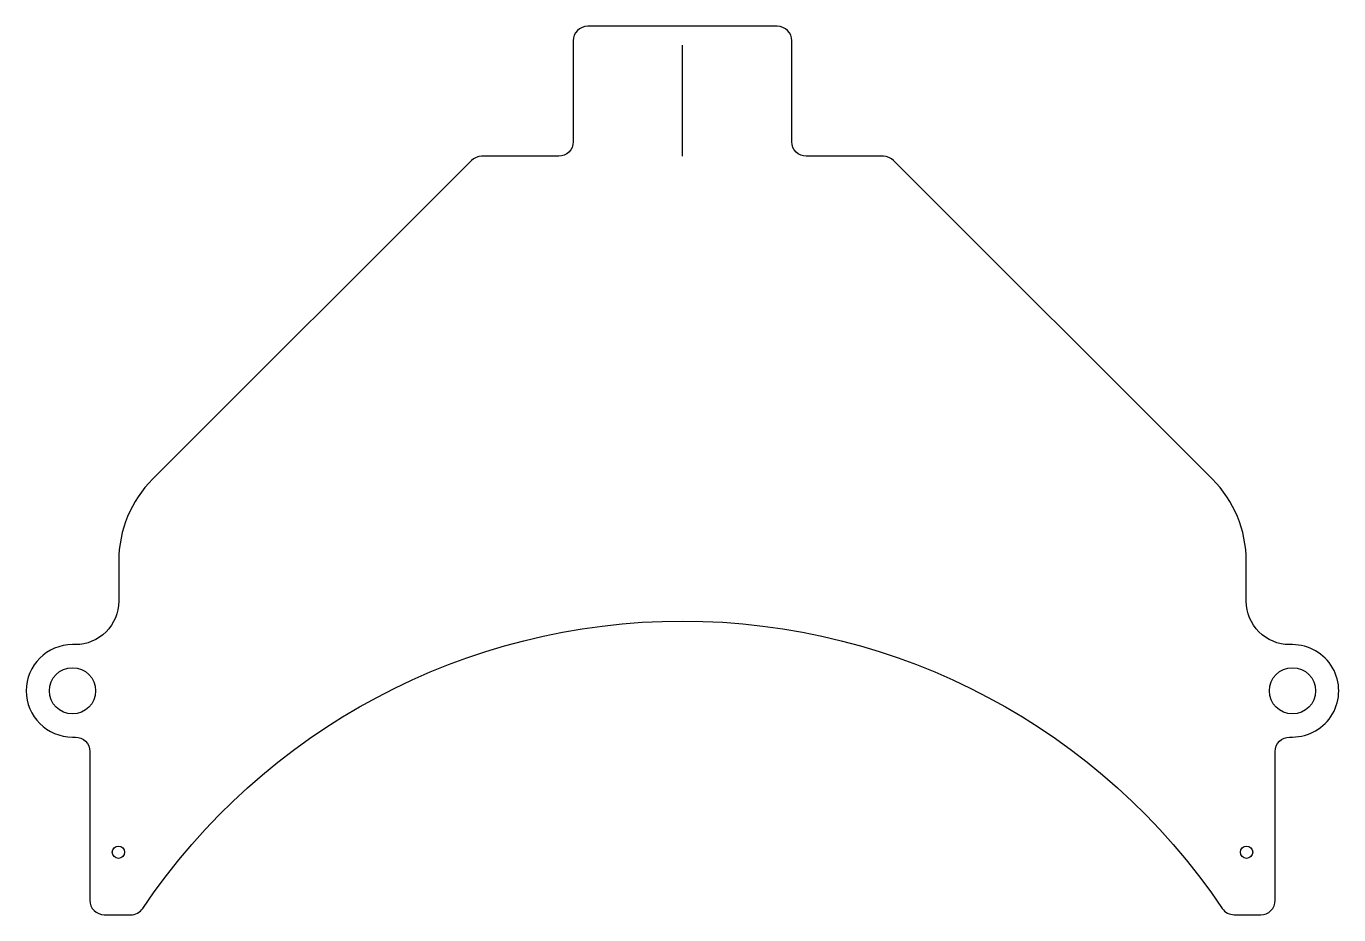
# Model space of a CAD drawing. Header units: millimetres. Extents: x -45.4 to 45.4, y -20.3 to 41.2.
import ezdxf

# ---------------------------------------------------------------- set-up
doc = ezdxf.new("R2010")
doc.units = ezdxf.units.MM
doc.layers.get('0').update_dxf_attribs({"linetype": 'CONTINUOUS'})

msp = doc.modelspace()

# ---------------------------------------------------------------- linework, layer by layer
msp.add_line((0, 32.171), (0, 39.871))
msp.add_lwpolyline([(7.56, 40.171, 0.414214), (6.56, 41.171), (-6.56, 41.171, 0.414214), (-7.56, 40.171), (-7.56, 33.171, -0.414214), (-8.56, 32.171), (-13.899, 32.171, 0.198912), (-14.607, 31.879), (-36.657, 9.828, 0.198909), (-39, 4.171), (-39, 1.371, -0.414214), (-42, -1.629), (-42.2, -1.629, 0.999992), (-42.2, -8.029), (-42, -8.029, -0.414214), (-41, -9.029), (-41, -19.329, 0.414203), (-40, -20.329), (-38.181, -20.329, 0.252601), (-37.341, -19.887, -0.532575), (37.341, -19.887, 0.249661), (38.17, -20.329), (40, -20.329, 0.414241), (41, -19.329), (41, -9.029, -0.414214), (42, -8.029), (42.2, -8.029, 1.000008), (42.2, -1.629), (42, -1.629, -0.414214), (39, 1.371), (39, 4.171, 0.198915), (36.657, 9.828), (14.607, 31.879, 0.198912), (13.899, 32.171), (8.56, 32.171, -0.414214), (7.56, 33.171)], format="xyb", close=True)
for centre, radius in [((-42.2, -4.829), 1.6), ((42.2, -4.829), 1.6), ((-39.025, -16), 0.425), ((39.025, -16), 0.425)]:
    msp.add_circle(centre, radius)

doc.saveas('drawing.dxf')
